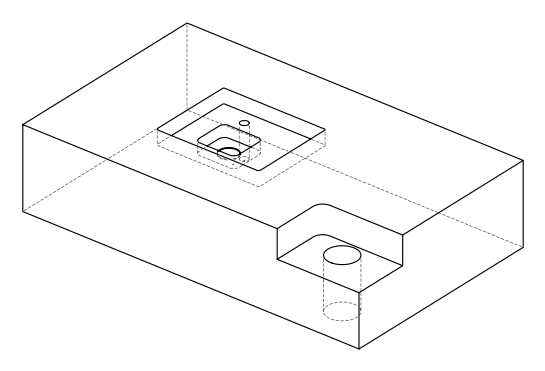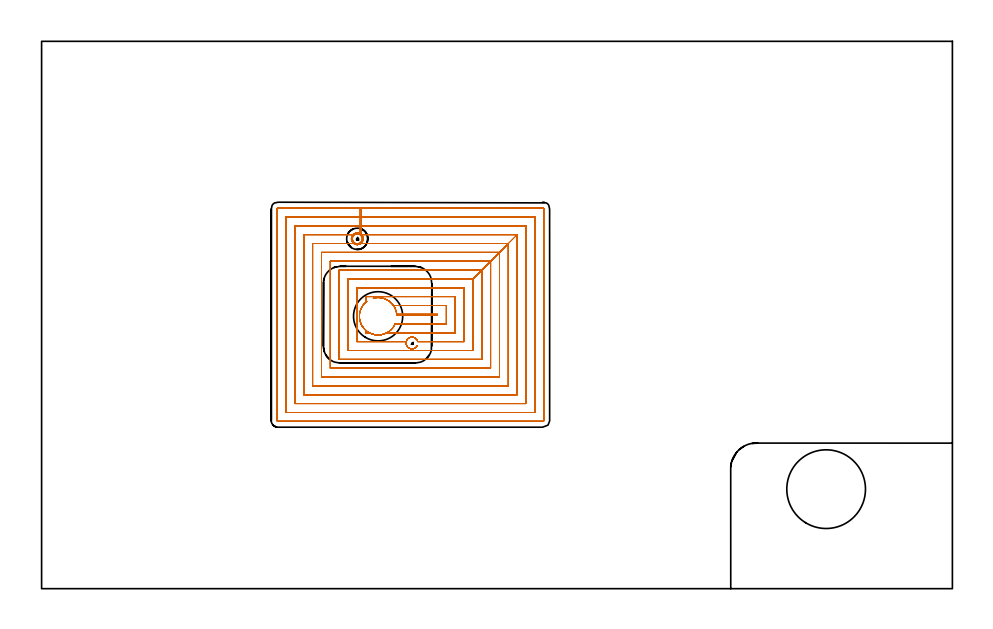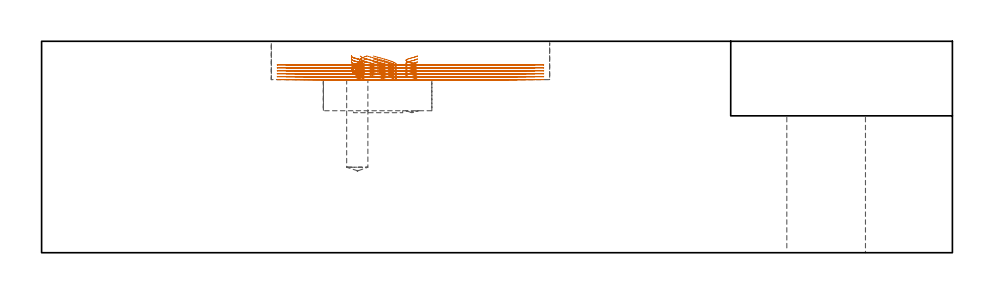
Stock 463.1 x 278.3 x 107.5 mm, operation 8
(PLAN: 9 operations, 7 tool changes, 119.8 min)
(1 SPOT_DRILL | STEP1POCKET | NXT0321_9005460120000 | 0.03 min | 3844 mm3)
(2 SPOT_DRILL_1 | STEP1POCKET_1 | NXT0321_9005460120000 | 0.03 min | 2092 mm3)
(3 INDEXABLE_INSERT_DRILL_THROUGH_HOLE_FROM_SOLID | STEP1HOLE | NXT0302_035 | 0.3 min | 135011 mm3)
(4 DRILL_BLIND_HOLE_INTO_CENTER | STEP1POCKET | NXT0301_023 | 0.02 min | 15 mm3)
(5 DRILL_BLIND_HOLE_INTO_CENTER_1 | STEP1POCKET_1 | NXT0301_079 | 0.2 min | 4186 mm3)
(6 INDEXABLE_INSERT_DRILL_BLIND_HOLE_FROM_SOLID | STEP1POCKET_2 | UGT0302_004 | 0.02 min | 17801 mm3)
(7 MILL_CORNER_NOTCH_RECTANGULAR | CORNER_NOTCH_RECTANGULAR | NXT0201_012 | Follow Part, ap 4, ae 75% | 18.55 min | 267143 mm3)
(8 MILL_RECTANGULAR_POCKET | POCKET_RECTANGULAR_STRAIGHT | UGT0201_014 | Follow Part, ap 1.5, ae 75% | 98.09 min | 301550 mm3)
(9 MILL_RECTANGULAR_POCKET_1 | POCKET_RECTANGULAR_STRAIGHT_1 | NXT0201_012 | Follow Part, ap 4, ae 75% | 2.55 min | 32437 mm3)
(TOOL NXT0321_9005460120000 | NC Spot Drill, 142deg, 12mm, Carbide, Uncoated | D12 PA142 FL30 Z2)
(TOOL NXT0302_035 | Index. Insert Drill 40mm [880-D4000L40-05] | D40 PA176 FL200 Z2)
(TOOL NXT0301_023 | Carbide Drill 5.2mm [860.1-0520-016A1-MM 2214] | D5.2 PA140 FL28 Z2)
(TOOL NXT0301_079 | Carbide Drill 10.8mm [860.1-1080-032A1-MM 2214] | D10.8 PA140 FL55 Z2)
(TOOL UGT0302_004 | Indexable Insert Drill 25mm | D25 PA180 FL50 Z2)
(TOOL NXT0201_012 | ENDMILL 16mm [2P460-1600-NA 1630] | D16 FL38 Z6)
(TOOL UGT0201_014 | End mill 6 mm | D6 FL24 Z4)
(OP 8 MILL_RECTANGULAR_POCKET, part 2 of 2)
G0 X168.652 Y147.679 Z100.
G1 X169.725 Y147.904 Z99.706 F250.
X170.914 Y148.001 Z99.386
X172.106 Y147.949 Z99.067
X173.282 Y147.749 Z98.747
X174.424 Y147.403 Z98.428
X175.513 Y146.918 Z98.108
X176.534 Y146.3 Z97.788
X176.881 Y146.035 Z97.671
X177.644 Y145.386 Z97.403
X178.326 Y144.665 Z97.137
X178.923 Y143.889 Z96.875
X179.17 Y143.529 Z96.758
X179.68 Y142.595 Z96.472
X180.082 Y141.61 Z96.187
X180.373 Y140.586 Z95.902
X180.547 Y139.536 Z95.617
X180.575 Y139.1 Z95.5
X201.3 F500.
Y139.5
X180.541
G0 X165.583 Y130.775 Z100.
G1 X166.249 Y130.324 Z99.784 F250.
X167.277 Y129.797 Z99.475
X168.361 Y129.398 Z99.165
X169.485 Y129.134 Z98.856
X170.633 Y129.007 Z98.546
X171.788 Y129.021 Z98.237
X172.933 Y129.174 Z97.927
X174.051 Y129.465 Z97.618
X175.125 Y129.889 Z97.308
X176.14 Y130.44 Z96.999
X177.081 Y131.11 Z96.69
X177.933 Y131.889 Z96.38
X178.511 Y132.543 Z96.146
X178.813 Y132.938 Z96.013
X179.052 Y133.303 Z95.896
X179.506 Y134.078 Z95.656
X179.641 Y134.335 Z95.578
X179.76 Y134.6 Z95.5
X205.8 F500.
Y144.
X178.837
G0 X162.002 Y135.807 Z100.
G1 X162.246 Y135.045 Z99.786 F250.
X162.722 Y134.008 Z99.48
X163.319 Y133.036 Z99.174
X163.585 Y132.689 Z99.057
X164.221 Y131.953 Z98.796
X164.96 Y131.253 Z98.524
X165.293 Y130.971 Z98.407
X166.251 Y130.323 Z98.097
X167.28 Y129.795 Z97.787
X168.367 Y129.396 Z97.477
X169.493 Y129.132 Z97.167
X170.643 Y129.007 Z96.857
X171.8 Y129.022 Z96.547
X172.946 Y129.177 Z96.237
X174.066 Y129.47 Z95.927
X175.141 Y129.897 Z95.617
X175.527 Y130.1 Z95.5
X210.3 F500.
Y148.5
X164.8
Y145.609
G0 X165.368 Y146.08 Z100.
G1 X165.242 Y145.99 Z99.958 F250.
X164.36 Y145.207 Z99.642
X163.581 Y144.321 Z99.327
X163.33 Y143.965 Z99.21
X162.832 Y143.179 Z98.96
X162.618 Y142.798 Z98.843
X162.167 Y141.75 Z98.537
X161.844 Y140.655 Z98.232
X161.654 Y139.53 Z97.926
X161.599 Y138.39 Z97.62
X161.681 Y137.252 Z97.314
X161.898 Y136.132 Z97.009
X162.246 Y135.045 Z96.703
X162.722 Y134.008 Z96.397
X163.319 Y133.036 Z96.091
X163.585 Y132.689 Z95.974
X164.221 Y131.953 Z95.714
X164.8 Y131.404 Z95.5
Y130.1
X166.67
G0 X191.021 Y123.657 Z100.
G1 X191.005 Y123.613 Z99.988
X190.93 Y123.463 Z99.943
X190.798 Y123.249 Z99.875
X190.419 Y122.784 Z99.714
X189.955 Y122.405 Z99.554
X189.74 Y122.272 Z99.486
X189.592 Y122.197 Z99.442
X189.066 Y122.009 Z99.292
X188.607 Y121.925 Z99.167
X188.148 Y121.913 Z99.044
X187.689 Y121.972 Z98.92
X187.206 Y122.115 Z98.785
X186.828 Y122.292 Z98.673
X186.266 Y122.708 Z98.486
X185.829 Y123.223 Z98.305
X185.57 Y123.683 Z98.164
X185.38 Y124.218 Z98.011
X185.327 Y124.461 Z97.945
X185.308 Y125.108 Z97.771
X185.423 Y125.744 Z97.598
X185.511 Y125.977 Z97.531
X185.781 Y126.525 Z97.368
X185.8 Y126.555 Z97.358
X186.101 Y126.933 Z97.229
X186.277 Y127.108 Z97.162
X186.667 Y127.414 Z97.029
X186.684 Y127.425 Z97.024
X187.231 Y127.692 Z96.861
X187.724 Y127.838 Z96.723
X188.135 Y127.887 Z96.612
X188.661 Y127.874 Z96.471
X188.874 Y127.842 Z96.413
X189.005 Y127.812 Z96.377
X189.528 Y127.626 Z96.229
X189.967 Y127.379 Z96.094
X190.488 Y126.937 Z95.911
X190.907 Y126.375 Z95.723
X191.08 Y126.007 Z95.614
X191.202 Y125.6 Z95.5
X214.8 F500.
Y153.
X160.3
Y125.6
X185.395
G0 X157.621 Y177.095 Z100.
G1 X157.593 Y177.172 Z99.978 F250.
X157.573 Y177.251 Z99.956
X157.53 Y177.517 Z99.884
X157.512 Y178.023 Z99.748
X157.57 Y178.509 Z99.617
X157.694 Y178.934 Z99.498
X157.954 Y179.479 Z99.337
X158.085 Y179.689 Z99.27
X158.365 Y180.015 Z99.155
X158.689 Y180.298 Z99.04
X158.897 Y180.431 Z98.974
X159.456 Y180.704 Z98.807
X159.814 Y180.818 Z98.706
X160.347 Y180.887 Z98.562
X160.818 Y180.875 Z98.436
X161.235 Y180.801 Z98.322
X161.722 Y180.628 Z98.184
X162.207 Y180.354 Z98.035
X162.702 Y179.928 Z97.86
X163.113 Y179.359 Z97.672
X163.297 Y178.961 Z97.554
X163.433 Y178.483 Z97.421
X163.488 Y178.023 Z97.297
X163.472 Y177.563 Z97.174
X163.382 Y177.104 Z97.048
X163.184 Y176.568 Z96.895
X163.139 Y176.479 Z96.868
X162.961 Y176.195 Z96.779
X162.611 Y175.772 Z96.632
X162.591 Y175.752 Z96.624
X162.18 Y175.423 Z96.483
X161.84 Y175.218 Z96.376
X161.809 Y175.203 Z96.367
X161.265 Y175.009 Z96.213
X160.806 Y174.925 Z96.088
X160.347 Y174.913 Z95.965
X159.888 Y174.973 Z95.841
X159.387 Y175.121 Z95.7
X159.082 Y175.259 Z95.611
X159.043 Y175.281 Z95.599
X158.747 Y175.5 Z95.5
X137.8 F500.
Y103.1
X237.3
Y175.5
X219.3 Y157.5
X155.8
Y121.1
X219.3
Y157.5
X223.8 Y162.
X151.3
Y116.6
X223.8
Y162.
X228.3 Y166.5
X146.8
Y112.1
X228.3
Y166.5
X232.8 Y171.
X142.3
Y107.6
X232.8
Y171.
X237.3 Y175.5
X162.277
G0 X157.537 Y178.234 Z100.
G1 X157.512 Y178.023 Z99.943 F250.
X157.53 Y177.517 Z99.807
X157.573 Y177.251 Z99.735
X157.593 Y177.172 Z99.713
X157.79 Y176.637 Z99.561
X158.034 Y176.211 Z99.429
X158.489 Y175.69 Z99.244
X159.043 Y175.281 Z99.059
X159.082 Y175.259 Z99.047
X159.387 Y175.121 Z98.958
X159.888 Y174.973 Z98.817
X160.347 Y174.913 Z98.693
X160.806 Y174.925 Z98.57
X161.265 Y175.009 Z98.445
X161.809 Y175.203 Z98.291
X161.84 Y175.218 Z98.282
X162.18 Y175.423 Z98.175
X162.591 Y175.752 Z98.034
X162.611 Y175.772 Z98.026
X162.961 Y176.195 Z97.879
X163.139 Y176.479 Z97.789
X163.184 Y176.568 Z97.763
X163.382 Y177.104 Z97.61
X163.472 Y177.563 Z97.484
X163.488 Y178.023 Z97.361
X163.433 Y178.483 Z97.237
X163.297 Y178.961 Z97.104
X163.113 Y179.359 Z96.986
X162.702 Y179.928 Z96.798
X162.207 Y180.354 Z96.623
X161.722 Y180.628 Z96.474
X161.235 Y180.801 Z96.335
X160.818 Y180.875 Z96.222
X160.347 Y180.887 Z96.096
X159.814 Y180.818 Z95.952
X159.456 Y180.704 Z95.851
X158.897 Y180.431 Z95.684
X158.689 Y180.298 Z95.618
X158.538 Y180.176 Z95.566
X158.365 Y180. Z95.5
X133.3 F500.
Y98.6
X241.8
Y180.
X162.618
Y184.5
X128.8
Y94.1
X246.3
Y184.5
X162.618
Y189.
X124.3
Y89.6
X250.8
Y189.
X162.618
Y193.5
X120.
G3 X119.8 Y193.3 R0.2
G1 Y85.3
G3 X120. Y85.1 R0.2
G1 X255.1
G3 X255.3 Y85.3 R0.2
G1 Y193.3
G3 X255.1 Y193.5 R0.2
G1 X162.618
X161.618
G0 X168.652 Y147.679 Z98.5
G1 X169.727 Y147.904 Z98.206 F250.
X170.916 Y148.001 Z97.886
X172.107 Y147.949 Z97.567
X173.283 Y147.749 Z97.247
X174.424 Y147.403 Z96.927
X175.514 Y146.918 Z96.608
X176.534 Y146.3 Z96.288
X176.881 Y146.035 Z96.171
X177.644 Y145.386 Z95.903
X178.326 Y144.665 Z95.637
X178.923 Y143.889 Z95.375
X179.17 Y143.529 Z95.258
X179.68 Y142.595 Z94.972
X180.082 Y141.61 Z94.687
X180.373 Y140.586 Z94.402
X180.547 Y139.536 Z94.117
X180.575 Y139.1 Z94.
X201.3 F500.
Y139.5
X180.541
G0 X165.582 Y130.777 Z98.5
G1 X166.297 Y130.296 Z98.269 F250.
X167.378 Y129.753 Z97.945
X168.52 Y129.352 Z97.621
X169.704 Y129.099 Z97.296
X170.91 Y128.998 Z96.972
X172.119 Y129.051 Z96.648
X173.311 Y129.257 Z96.323
X174.468 Y129.612 Z95.999
X175.571 Y130.112 Z95.675
X176.601 Y130.747 Z95.351
X177.542 Y131.508 Z95.026
X178.379 Y132.382 Z94.702
X178.859 Y133.008 Z94.491
X179.052 Y133.303 Z94.396
X179.506 Y134.078 Z94.156
X179.641 Y134.335 Z94.078
X179.76 Y134.6 Z94.
X205.8 F500.
Y144.
X178.837
G0 X162.002 Y135.807 Z98.5
G1 X162.246 Y135.045 Z98.286 F250.
X162.722 Y134.008 Z97.98
X163.319 Y133.036 Z97.674
X163.585 Y132.689 Z97.557
X164.222 Y131.952 Z97.296
X164.96 Y131.253 Z97.024
X165.293 Y130.971 Z96.907
X166.251 Y130.323 Z96.597
X167.28 Y129.795 Z96.287
X168.366 Y129.396 Z95.977
X169.493 Y129.132 Z95.667
X170.643 Y129.007 Z95.357
X171.8 Y129.022 Z95.047
X172.946 Y129.177 Z94.737
X174.066 Y129.47 Z94.427
X175.141 Y129.897 Z94.117
X175.527 Y130.1 Z94.
X210.3 F500.
Y148.5
X164.8
Y145.609
G0 X165.368 Y146.08 Z98.5
G1 X165.242 Y145.99 Z98.458 F250.
X164.36 Y145.207 Z98.142
X163.581 Y144.321 Z97.827
X163.33 Y143.965 Z97.71
X162.832 Y143.179 Z97.46
X162.618 Y142.798 Z97.343
X162.167 Y141.75 Z97.037
X161.844 Y140.655 Z96.732
X161.654 Y139.53 Z96.426
X161.599 Y138.39 Z96.12
X161.681 Y137.252 Z95.814
X161.898 Y136.132 Z95.509
X162.246 Y135.045 Z95.203
X162.722 Y134.008 Z94.897
X163.319 Y133.036 Z94.591
X163.585 Y132.689 Z94.474
X164.222 Y131.952 Z94.213
X164.8 Y131.404 Z94.
Y130.1
X166.67
G0 X191.021 Y123.657 Z98.5
G1 X191.005 Y123.613 Z98.488
X190.93 Y123.463 Z98.443
X190.798 Y123.249 Z98.375
X190.419 Y122.784 Z98.215
X189.955 Y122.405 Z98.054
X189.74 Y122.272 Z97.986
X189.592 Y122.197 Z97.942
X189.066 Y122.009 Z97.792
X188.607 Y121.925 Z97.667
X188.148 Y121.913 Z97.544
X187.689 Y121.972 Z97.42
X187.206 Y122.115 Z97.285
X186.828 Y122.292 Z97.173
X186.266 Y122.708 Z96.986
X185.829 Y123.223 Z96.805
X185.57 Y123.683 Z96.664
X185.38 Y124.218 Z96.511
X185.327 Y124.461 Z96.445
X185.308 Y125.108 Z96.271
X185.423 Y125.744 Z96.098
X185.511 Y125.977 Z96.031
X185.781 Y126.525 Z95.868
X185.8 Y126.555 Z95.858
X186.101 Y126.933 Z95.729
X186.277 Y127.108 Z95.662
X186.667 Y127.414 Z95.529
X186.684 Y127.425 Z95.524
X187.231 Y127.692 Z95.361
X187.724 Y127.838 Z95.223
X188.135 Y127.887 Z95.112
X188.661 Y127.874 Z94.971
X188.874 Y127.842 Z94.913
X189.005 Y127.812 Z94.877
X189.528 Y127.626 Z94.729
X189.967 Y127.379 Z94.594
X190.488 Y126.937 Z94.411
X190.907 Y126.375 Z94.223
X191.08 Y126.007 Z94.114
X191.202 Y125.6 Z94.
X214.8 F500.
Y153.
X160.3
Y125.6
X185.395
G0 X157.621 Y177.095 Z98.5
G1 X157.593 Y177.172 Z98.478 F250.
X157.573 Y177.251 Z98.456
X157.53 Y177.517 Z98.384
X157.512 Y178.023 Z98.248
X157.57 Y178.509 Z98.117
X157.694 Y178.934 Z97.998
X157.954 Y179.479 Z97.837
X158.085 Y179.689 Z97.77
X158.365 Y180.015 Z97.655
X158.689 Y180.298 Z97.54
X158.897 Y180.431 Z97.474
X159.456 Y180.704 Z97.307
X159.814 Y180.818 Z97.206
X160.347 Y180.887 Z97.062
X160.818 Y180.875 Z96.936
X161.235 Y180.801 Z96.822
X161.722 Y180.628 Z96.684
X162.207 Y180.354 Z96.535
X162.702 Y179.928 Z96.36
X163.113 Y179.359 Z96.172
X163.297 Y178.961 Z96.054
X163.433 Y178.483 Z95.921
X163.488 Y178.023 Z95.797
X163.472 Y177.563 Z95.674
X163.382 Y177.104 Z95.548
X163.184 Y176.568 Z95.395
X163.139 Y176.479 Z95.368
X162.961 Y176.195 Z95.279
X162.611 Y175.772 Z95.132
X162.591 Y175.752 Z95.124
X162.18 Y175.423 Z94.983
X161.84 Y175.218 Z94.876
X161.809 Y175.203 Z94.867
X161.265 Y175.009 Z94.713
X160.806 Y174.925 Z94.588
X160.347 Y174.913 Z94.465
X159.888 Y174.973 Z94.341
X159.387 Y175.121 Z94.2
X159.082 Y175.259 Z94.111
X159.043 Y175.281 Z94.099
X158.747 Y175.5 Z94.
X137.8 F500.
Y103.1
X237.3
Y175.5
X219.3 Y157.5
X155.8
Y121.1
X219.3
Y157.5
X223.8 Y162.
X151.3
Y116.6
X223.8
Y162.
X228.3 Y166.5
X146.8
Y112.1
X228.3
Y166.5
X232.8 Y171.
X142.3
Y107.6
X232.8
Y171.
X237.3 Y175.5
X162.277
G0 X157.537 Y178.234 Z98.5
G1 X157.512 Y178.023 Z98.443 F250.
X157.53 Y177.517 Z98.307
X157.573 Y177.251 Z98.235
X157.593 Y177.172 Z98.213
X157.79 Y176.637 Z98.061
X158.034 Y176.211 Z97.929
X158.489 Y175.69 Z97.744
X159.043 Y175.281 Z97.559
X159.082 Y175.259 Z97.547
X159.387 Y175.121 Z97.458
X159.888 Y174.973 Z97.317
X160.347 Y174.913 Z97.193
X160.806 Y174.925 Z97.07
X161.265 Y175.009 Z96.945
X161.809 Y175.203 Z96.791
X161.84 Y175.218 Z96.782
X162.18 Y175.423 Z96.675
X162.591 Y175.752 Z96.534
X162.611 Y175.772 Z96.526
X162.961 Y176.195 Z96.379
X163.139 Y176.479 Z96.289
X163.184 Y176.568 Z96.263
X163.382 Y177.104 Z96.11
X163.472 Y177.563 Z95.984
X163.488 Y178.023 Z95.861
X163.433 Y178.483 Z95.737
X163.297 Y178.961 Z95.604
X163.113 Y179.359 Z95.486
X162.702 Y179.928 Z95.298
X162.207 Y180.354 Z95.123
X161.722 Y180.628 Z94.974
X161.235 Y180.801 Z94.835
X160.818 Y180.875 Z94.722
X160.347 Y180.887 Z94.596
X159.814 Y180.818 Z94.452
X159.456 Y180.704 Z94.351
X158.897 Y180.431 Z94.184
X158.689 Y180.298 Z94.118
X158.538 Y180.176 Z94.066
X158.365 Y180. Z94.
X133.3 F500.
Y98.6
X241.8
Y180.
X162.618
Y184.5
X128.8
Y94.1
X246.3
Y184.5
X162.618
Y189.
X124.3
Y89.6
X250.8
Y189.
X162.618
Y193.5
X120.
G3 X119.8 Y193.3 R0.2
G1 Y85.3
G3 X120. Y85.1 R0.2
G1 X255.1
G3 X255.3 Y85.3 R0.2
G1 Y193.3
G3 X255.1 Y193.5 R0.2
G1 X162.618
X161.618
G0 X168.652 Y147.678 Z97.
G1 X169.721 Y147.903 Z96.707 F250.
X170.91 Y148.001 Z96.388
X172.103 Y147.95 Z96.068
X173.279 Y147.75 Z95.748
X174.421 Y147.404 Z95.428
X175.511 Y146.919 Z95.109
X176.532 Y146.302 Z94.789
X176.879 Y146.037 Z94.672
X177.644 Y145.386 Z94.403
X178.326 Y144.665 Z94.137
X178.923 Y143.889 Z93.875
X179.17 Y143.529 Z93.758
X179.68 Y142.595 Z93.473
X180.082 Y141.61 Z93.187
X180.373 Y140.586 Z92.902
X180.547 Y139.536 Z92.617
X180.575 Y139.1 Z92.5
X201.3 F500.
Y139.5
X180.541
G0 X165.582 Y130.777 Z97.
G1 X166.296 Y130.296 Z96.769 F250.
X167.377 Y129.753 Z96.445
X168.518 Y129.352 Z96.121
X169.701 Y129.099 Z95.797
X170.907 Y128.998 Z95.473
X172.115 Y129.05 Z95.149
X173.307 Y129.256 Z94.825
X174.464 Y129.61 Z94.501
X175.566 Y130.109 Z94.176
X176.596 Y130.743 Z93.852
X177.537 Y131.503 Z93.528
X178.374 Y132.376 Z93.204
X178.857 Y133.005 Z92.992
X179.052 Y133.303 Z92.896
X179.506 Y134.078 Z92.656
X179.641 Y134.335 Z92.578
X179.76 Y134.6 Z92.5
X205.8 F500.
Y144.
X178.837
G0 X162.002 Y135.807 Z97.
G1 X162.246 Y135.045 Z96.786 F250.
X162.722 Y134.008 Z96.48
X163.319 Y133.036 Z96.174
X163.585 Y132.689 Z96.057
X164.223 Y131.951 Z95.796
X164.959 Y131.253 Z95.524
X165.293 Y130.971 Z95.407
X166.251 Y130.323 Z95.097
X167.28 Y129.795 Z94.787
X168.366 Y129.396 Z94.477
X169.493 Y129.132 Z94.167
X170.643 Y129.007 Z93.857
X171.8 Y129.022 Z93.547
X172.946 Y129.177 Z93.237
X174.066 Y129.47 Z92.927
X175.141 Y129.897 Z92.617
X175.527 Y130.1 Z92.5
X210.3 F500.
Y148.5
X164.8
Y145.609
G0 X165.368 Y146.08 Z97.
G1 X165.242 Y145.99 Z96.958 F250.
X164.36 Y145.207 Z96.642
X163.581 Y144.321 Z96.327
X163.33 Y143.965 Z96.21
X162.832 Y143.179 Z95.96
X162.618 Y142.798 Z95.843
X162.167 Y141.75 Z95.537
X161.844 Y140.655 Z95.232
X161.654 Y139.53 Z94.926
X161.599 Y138.39 Z94.62
X161.681 Y137.252 Z94.314
X161.898 Y136.132 Z94.009
X162.246 Y135.045 Z93.703
X162.722 Y134.008 Z93.397
X163.319 Y133.036 Z93.091
X163.585 Y132.689 Z92.974
X164.223 Y131.951 Z92.713
X164.8 Y131.404 Z92.5
Y130.1
X166.67
G0 X191.021 Y123.656 Z97.
G1 X191.005 Y123.613 Z96.988
X190.93 Y123.463 Z96.943
X190.798 Y123.249 Z96.875
X190.419 Y122.784 Z96.715
X189.955 Y122.405 Z96.554
X189.74 Y122.272 Z96.486
X189.592 Y122.197 Z96.442
X189.066 Y122.009 Z96.292
X188.607 Y121.925 Z96.167
X188.148 Y121.913 Z96.044
X187.689 Y121.972 Z95.92
X187.206 Y122.115 Z95.785
X186.828 Y122.292 Z95.673
X186.265 Y122.708 Z95.486
X185.829 Y123.222 Z95.305
X185.571 Y123.682 Z95.164
X185.38 Y124.218 Z95.011
X185.327 Y124.461 Z94.945
X185.308 Y125.108 Z94.771
X185.423 Y125.744 Z94.598
X185.511 Y125.977 Z94.531
X185.781 Y126.525 Z94.368
X185.8 Y126.555 Z94.358
X186.101 Y126.933 Z94.229
X186.277 Y127.108 Z94.162
X186.667 Y127.414 Z94.029
X186.684 Y127.425 Z94.024
X187.231 Y127.692 Z93.861
X187.724 Y127.838 Z93.723
X188.135 Y127.887 Z93.612
X188.661 Y127.874 Z93.471
X188.874 Y127.842 Z93.413
X189.005 Y127.812 Z93.377
X189.527 Y127.626 Z93.229
X189.969 Y127.378 Z93.093
X190.488 Y126.937 Z92.911
X190.907 Y126.375 Z92.723
X191.08 Y126.007 Z92.614
X191.202 Y125.6 Z92.5
X214.8 F500.
Y153.
X160.3
Y125.6
X185.395
G0 X157.621 Y177.095 Z97.
G1 X157.593 Y177.172 Z96.978 F250.
X157.573 Y177.251 Z96.956
X157.53 Y177.517 Z96.884
X157.512 Y178.023 Z96.748
X157.57 Y178.509 Z96.617
X157.694 Y178.934 Z96.498
X157.954 Y179.479 Z96.337
X158.085 Y179.689 Z96.27
X158.365 Y180.015 Z96.155
X158.689 Y180.298 Z96.04
X158.897 Y180.431 Z95.974
X159.456 Y180.704 Z95.807
X159.814 Y180.818 Z95.706
X160.347 Y180.887 Z95.562
X160.818 Y180.875 Z95.436
X161.235 Y180.801 Z95.323
X161.722 Y180.628 Z95.184
X162.207 Y180.354 Z95.035
X162.702 Y179.928 Z94.86
X163.113 Y179.359 Z94.672
X163.297 Y178.961 Z94.554
X163.433 Y178.483 Z94.421
X163.488 Y178.023 Z94.297
X163.472 Y177.563 Z94.174
X163.382 Y177.104 Z94.048
X163.184 Y176.568 Z93.895
X163.139 Y176.479 Z93.868
X162.961 Y176.195 Z93.779
X162.611 Y175.772 Z93.632
X162.591 Y175.752 Z93.624
X162.18 Y175.423 Z93.483
X161.84 Y175.218 Z93.376
X161.809 Y175.203 Z93.367
X161.265 Y175.009 Z93.213
X160.806 Y174.925 Z93.088
X160.347 Y174.913 Z92.965
X159.888 Y174.973 Z92.841
X159.387 Y175.121 Z92.7
X159.082 Y175.259 Z92.611
X159.043 Y175.281 Z92.599
X158.747 Y175.5 Z92.5
X137.8 F500.
Y103.1
X237.3
Y175.5
X219.3 Y157.5
X155.8
Y121.1
X219.3
Y157.5
X223.8 Y162.
X151.3
Y116.6
X223.8
Y162.
X228.3 Y166.5
X146.8
Y112.1
X228.3
Y166.5
X232.8 Y171.
X142.3
Y107.6
X232.8
Y171.
X237.3 Y175.5
X162.277
G0 X157.537 Y178.234 Z97.
G1 X157.512 Y178.023 Z96.943 F250.
X157.53 Y177.517 Z96.807
X157.573 Y177.251 Z96.735
X157.593 Y177.172 Z96.713
X157.79 Y176.637 Z96.561
X158.034 Y176.211 Z96.429
X158.489 Y175.69 Z96.244
X159.043 Y175.281 Z96.059
X159.082 Y175.259 Z96.047
X159.387 Y175.121 Z95.958
X159.888 Y174.973 Z95.817
X160.347 Y174.913 Z95.693
X160.806 Y174.925 Z95.57
X161.265 Y175.009 Z95.445
X161.809 Y175.203 Z95.291
X161.84 Y175.218 Z95.282
X162.18 Y175.423 Z95.175
X162.591 Y175.752 Z95.034
X162.611 Y175.772 Z95.026
X162.961 Y176.195 Z94.879
X163.139 Y176.479 Z94.789
X163.184 Y176.568 Z94.763
X163.382 Y177.104 Z94.61
X163.472 Y177.563 Z94.484
X163.488 Y178.023 Z94.361
X163.433 Y178.483 Z94.237
X163.297 Y178.961 Z94.104
X163.113 Y179.359 Z93.986
X162.702 Y179.928 Z93.798
X162.207 Y180.354 Z93.623
X161.722 Y180.628 Z93.474
X161.235 Y180.801 Z93.335
X160.818 Y180.875 Z93.222
X160.347 Y180.887 Z93.096
X159.814 Y180.818 Z92.952
X159.456 Y180.704 Z92.851
X158.897 Y180.431 Z92.684
X158.689 Y180.298 Z92.618
X158.538 Y180.176 Z92.566
X158.365 Y180. Z92.5
X133.3 F500.
Y98.6
X241.8
Y180.
X162.618
Y184.5
X128.8
Y94.1
X246.3
Y184.5
X162.618
Y189.
X124.3
Y89.6
X250.8
Y189.
X162.618
Y193.5
X120.
G3 X119.8 Y193.3 R0.2
G1 Y85.3
G3 X120. Y85.1 R0.2
G1 X255.1
G3 X255.3 Y85.3 R0.2
G1 Y193.3
G3 X255.1 Y193.5 R0.2
G1 X162.618
X161.618
G0 X168.652 Y147.678 Z95.5
G1 X169.716 Y147.902 Z95.209 F250.
X170.905 Y148.001 Z94.889
X172.098 Y147.95 Z94.569
X173.275 Y147.751 Z94.249
X174.418 Y147.406 Z93.929
X175.509 Y146.921 Z93.609
X176.53 Y146.303 Z93.29
X176.877 Y146.038 Z93.173
X177.644 Y145.386 Z92.903
X178.326 Y144.665 Z92.637
X178.923 Y143.889 Z92.375
X179.17 Y143.529 Z92.258
X179.68 Y142.595 Z91.973
X180.082 Y141.61 Z91.687
X180.373 Y140.586 Z91.402
X180.547 Y139.536 Z91.117
X180.575 Y139.1 Z91.
X201.3 F500.
Y139.5
X180.541
G0 X165.582 Y130.777 Z95.5
G1 X166.283 Y130.304 Z95.274 F250.
X167.354 Y129.763 Z94.952
X168.485 Y129.362 Z94.63
X169.658 Y129.106 Z94.309
X170.853 Y128.999 Z93.987
X172.052 Y129.044 Z93.666
X173.236 Y129.239 Z93.344
X174.386 Y129.582 Z93.023
X175.484 Y130.066 Z92.701
X176.512 Y130.685 Z92.38
X177.454 Y131.428 Z92.058
X178.295 Y132.284 Z91.737
X178.565 Y132.627 Z91.62
X178.824 Y132.954 Z91.508
X179.052 Y133.303 Z91.396
X179.506 Y134.078 Z91.156
X179.641 Y134.335 Z91.078
X179.76 Y134.6 Z91.
X205.8 F500.
Y144.
X178.837
G0 X162.002 Y135.807 Z95.5
G1 X162.246 Y135.045 Z95.286 F250.
X162.722 Y134.008 Z94.98
X163.319 Y133.036 Z94.674
X163.585 Y132.689 Z94.557
X164.224 Y131.95 Z94.295
X164.955 Y131.257 Z94.025
X165.288 Y130.975 Z93.908
X166.246 Y130.326 Z93.598
X167.276 Y129.797 Z93.288
X168.363 Y129.398 Z92.978
X169.49 Y129.133 Z92.668
X170.64 Y129.007 Z92.358
X171.798 Y129.022 Z92.047
X172.945 Y129.177 Z91.737
X174.065 Y129.47 Z91.427
X175.141 Y129.897 Z91.117
X175.527 Y130.1 Z91.
X210.3 F500.
Y148.5
X164.8
Y145.609
G0 X165.368 Y146.079 Z95.5
G1 X165.242 Y145.99 Z95.458 F250.
X164.36 Y145.207 Z95.142
X163.581 Y144.321 Z94.827
X163.33 Y143.965 Z94.71
X162.832 Y143.179 Z94.46
X162.618 Y142.798 Z94.343
X162.167 Y141.75 Z94.038
X161.844 Y140.655 Z93.732
X161.654 Y139.53 Z93.426
X161.599 Y138.39 Z93.12
X161.681 Y137.252 Z92.815
X161.898 Y136.132 Z92.509
X162.246 Y135.045 Z92.203
X162.722 Y134.008 Z91.897
X163.319 Y133.036 Z91.592
X163.585 Y132.689 Z91.474
X164.224 Y131.95 Z91.213
X164.8 Y131.404 Z91.
Y130.1
X166.671
G0 X191.021 Y123.656 Z95.5
G1 X191.005 Y123.613 Z95.488
X190.93 Y123.463 Z95.443
X190.798 Y123.249 Z95.375
X190.419 Y122.784 Z95.215
X189.955 Y122.405 Z95.054
X189.74 Y122.272 Z94.986
X189.592 Y122.197 Z94.942
X189.066 Y122.009 Z94.792
X188.607 Y121.925 Z94.667
X188.148 Y121.913 Z94.544
X187.689 Y121.972 Z94.42
X187.206 Y122.115 Z94.285
X186.828 Y122.292 Z94.173
X186.265 Y122.708 Z93.986
X185.829 Y123.222 Z93.805
X185.571 Y123.682 Z93.664
X185.38 Y124.218 Z93.511
X185.327 Y124.461 Z93.445
X185.308 Y125.108 Z93.271
X185.423 Y125.744 Z93.098
X185.511 Y125.977 Z93.031
X185.781 Y126.525 Z92.868
X185.8 Y126.555 Z92.858
X186.101 Y126.933 Z92.729
X186.277 Y127.108 Z92.662
X186.667 Y127.414 Z92.529
X186.684 Y127.425 Z92.524
X187.231 Y127.692 Z92.361
X187.724 Y127.838 Z92.223
X188.135 Y127.887 Z92.112
X188.661 Y127.874 Z91.971
X188.874 Y127.842 Z91.913
X189.005 Y127.812 Z91.877
X189.527 Y127.626 Z91.729
X189.969 Y127.378 Z91.593
X190.488 Y126.937 Z91.411
X190.907 Y126.375 Z91.223
X191.08 Y126.007 Z91.114
X191.202 Y125.6 Z91.
X214.8 F500.
Y153.
X160.3
Y125.6
X185.395
G0 X157.621 Y177.094 Z95.5
G1 X157.593 Y177.172 Z95.478 F250.
X157.573 Y177.251 Z95.456
X157.53 Y177.517 Z95.384
X157.512 Y178.023 Z95.248
X157.57 Y178.509 Z95.117
X157.694 Y178.934 Z94.998
X157.954 Y179.479 Z94.837
X158.085 Y179.689 Z94.77
X158.365 Y180.015 Z94.655
X158.689 Y180.298 Z94.54
X158.897 Y180.431 Z94.474
X159.456 Y180.704 Z94.307
X159.814 Y180.818 Z94.206
X160.347 Y180.887 Z94.062
X160.817 Y180.875 Z93.936
X161.238 Y180.801 Z93.822
X161.721 Y180.628 Z93.684
X162.21 Y180.352 Z93.534
X162.702 Y179.928 Z93.36
X163.113 Y179.359 Z93.172
X163.297 Y178.961 Z93.054
X163.433 Y178.483 Z92.921
X163.488 Y178.023 Z92.797
X163.472 Y177.563 Z92.674
X163.382 Y177.104 Z92.548
X163.184 Y176.568 Z92.395
X163.139 Y176.479 Z92.368
X162.961 Y176.195 Z92.279
X162.611 Y175.772 Z92.132
X162.591 Y175.752 Z92.124
X162.18 Y175.423 Z91.983
X161.84 Y175.218 Z91.876
X161.809 Y175.203 Z91.867
X161.265 Y175.009 Z91.713
X160.806 Y174.925 Z91.588
X160.347 Y174.913 Z91.465
X159.888 Y174.973 Z91.341
X159.387 Y175.121 Z91.2
X159.082 Y175.259 Z91.111
X159.043 Y175.281 Z91.099
X158.747 Y175.5 Z91.
X137.8 F500.
Y103.1
X237.3
Y175.5
X219.3 Y157.5
X155.8
Y121.1
X219.3
Y157.5
X223.8 Y162.
X151.3
Y116.6
X223.8
Y162.
X228.3 Y166.5
X146.8
Y112.1
X228.3
Y166.5
X232.8 Y171.
X142.3
Y107.6
X232.8
Y171.
X237.3 Y175.5
X162.277
G0 X157.537 Y178.234 Z95.5
G1 X157.512 Y178.023 Z95.443 F250.
X157.53 Y177.517 Z95.307
X157.573 Y177.251 Z95.235
X157.593 Y177.172 Z95.213
X157.79 Y176.637 Z95.061
X158.033 Y176.213 Z94.93
X158.49 Y175.69 Z94.743
X159.043 Y175.281 Z94.559
X159.082 Y175.259 Z94.547
X159.387 Y175.121 Z94.458
X159.888 Y174.973 Z94.317
X160.347 Y174.913 Z94.193
X160.806 Y174.925 Z94.07
X161.265 Y175.009 Z93.945
X161.809 Y175.203 Z93.791
X161.84 Y175.218 Z93.782
X162.18 Y175.423 Z93.675
X162.591 Y175.752 Z93.534
X162.611 Y175.772 Z93.526
X162.961 Y176.195 Z93.379
X163.139 Y176.479 Z93.289
X163.184 Y176.568 Z93.263
X163.382 Y177.104 Z93.11
X163.472 Y177.563 Z92.984
X163.488 Y178.023 Z92.861
X163.433 Y178.483 Z92.737
X163.297 Y178.961 Z92.604
X163.113 Y179.359 Z92.486
X162.702 Y179.928 Z92.298
X162.21 Y180.352 Z92.124
X161.721 Y180.628 Z91.974
X161.238 Y180.801 Z91.836
X160.817 Y180.875 Z91.722
X160.347 Y180.887 Z91.596
X159.814 Y180.818 Z91.452
X159.456 Y180.704 Z91.351
X158.897 Y180.431 Z91.184
X158.689 Y180.298 Z91.118
X158.538 Y180.176 Z91.066
X158.365 Y180. Z91.
X133.3 F500.
Y98.6
X241.8
Y180.
X162.618
Y184.5
X128.8
Y94.1
X246.3
Y184.5
X162.618
Y189.
X124.3
Y89.6
X250.8
Y189.
X162.618
Y193.5
X120.
G3 X119.8 Y193.3 R0.2
G1 Y85.3
G3 X120. Y85.1 R0.2
G1 X255.1
G3 X255.3 Y85.3 R0.2
G1 Y193.3
G3 X255.1 Y193.5 R0.2
G1 X162.618
X161.618
G0 X168.651 Y147.681 Z94.
G1 X169.768 Y147.91 Z93.695 F250.
X170.949 Y148.002 Z93.377
X172.132 Y147.946 Z93.06
X173.3 Y147.745 Z92.742
X174.433 Y147.4 Z92.425
X175.515 Y146.917 Z92.107
X176.529 Y146.304 Z91.79
X176.876 Y146.04 Z91.673
X177.644 Y145.386 Z91.403
X178.326 Y144.665 Z91.137
X178.927 Y143.883 Z90.873
X179.143 Y143.568 Z90.77
X179.332 Y143.237 Z90.668
X179.549 Y142.858 Z90.551
X180.016 Y141.794 Z90.24
X180.351 Y140.681 Z89.928
X180.547 Y139.536 Z89.617
X180.575 Y139.1 Z89.5
X201.3 F500.
Y139.5
X180.541
G0 X165.583 Y130.777 Z94.
G1 X166.297 Y130.296 Z93.769 F250.
X167.385 Y129.75 Z93.443
X168.533 Y129.348 Z93.117
X169.724 Y129.096 Z92.791
X170.936 Y128.997 Z92.465
X172.152 Y129.054 Z92.139
X173.35 Y129.266 Z91.813
X174.512 Y129.629 Z91.487
X175.617 Y130.137 Z91.161
X176.649 Y130.782 Z90.835
X176.991 Y131.052 Z90.718
X177.334 Y131.322 Z90.601
X177.841 Y131.795 Z90.415
X178.312 Y132.304 Z90.229
X178.582 Y132.648 Z90.113
X178.829 Y132.963 Z90.005
X179.05 Y133.299 Z89.897
X179.506 Y134.078 Z89.655
X179.562 Y134.185 Z89.623
X179.76 Y134.6 Z89.5
X205.8 F500.
Y144.
X178.837
G0 X162.006 Y135.808 Z94.
G1 X162.208 Y135.146 Z93.815 F250.
X162.696 Y134.059 Z93.495
X163.315 Y133.041 Z93.176
X163.581 Y132.694 Z93.059
X164.225 Y131.949 Z92.795
X164.955 Y131.257 Z92.525
X165.288 Y130.975 Z92.409
X166.246 Y130.326 Z92.098
X167.276 Y129.797 Z91.788
X168.363 Y129.398 Z91.478
X169.49 Y129.133 Z91.168
X170.64 Y129.007 Z90.858
X171.798 Y129.022 Z90.547
X172.945 Y129.177 Z90.237
X174.065 Y129.47 Z89.927
X175.141 Y129.897 Z89.617
X175.527 Y130.1 Z89.5
X210.3 F500.
Y148.5
X164.8
Y145.609
G0 X165.369 Y146.078 Z94.
G1 X164.721 Y145.551 Z93.776 F250.
X164.128 Y144.966 Z93.553
X163.589 Y144.331 Z93.33
X163.338 Y143.975 Z93.213
X162.832 Y143.178 Z92.96
X162.654 Y142.861 Z92.863
X162.5 Y142.531 Z92.765
X162.316 Y142.135 Z92.648
X161.932 Y141.006 Z92.329
X161.692 Y139.839 Z92.009
X161.599 Y138.651 Z91.69
X161.656 Y137.46 Z91.371
X161.859 Y136.286 Z91.051
X162.208 Y135.146 Z90.732
X162.696 Y134.059 Z90.413
X163.315 Y133.041 Z90.093
X163.581 Y132.694 Z89.976
X164.225 Y131.949 Z89.712
X164.8 Y131.404 Z89.5
Y130.1
X166.671
G0 X191.02 Y123.656 Z94.
G1 X191.005 Y123.613 Z93.988
X190.93 Y123.463 Z93.943
X190.798 Y123.249 Z93.875
X190.419 Y122.784 Z93.715
X189.955 Y122.405 Z93.554
X189.74 Y122.272 Z93.486
X189.592 Y122.197 Z93.442
X189.066 Y122.009 Z93.292
X188.607 Y121.925 Z93.167
X188.148 Y121.913 Z93.044
X187.689 Y121.972 Z92.92
X187.207 Y122.115 Z92.785
X186.826 Y122.293 Z92.673
X186.265 Y122.708 Z92.486
X185.829 Y123.222 Z92.305
X185.571 Y123.681 Z92.164
X185.379 Y124.224 Z92.01
X185.343 Y124.392 Z91.964
X185.325 Y124.563 Z91.918
X185.3 Y124.811 Z91.851
X185.326 Y125.282 Z91.724
X185.423 Y125.744 Z91.598
X185.511 Y125.977 Z91.531
X185.781 Y126.525 Z91.368
X185.8 Y126.555 Z91.358
X186.101 Y126.933 Z91.229
X186.275 Y127.107 Z91.163
X186.674 Y127.418 Z91.027
X186.684 Y127.425 Z91.024
X187.231 Y127.692 Z90.861
X187.724 Y127.838 Z90.723
X188.135 Y127.887 Z90.612
X188.658 Y127.874 Z90.472
X188.884 Y127.84 Z90.411
X189.005 Y127.812 Z90.377
X189.527 Y127.626 Z90.229
X189.969 Y127.378 Z90.093
X190.487 Y126.938 Z89.911
X190.909 Y126.372 Z89.722
X191.08 Y126.007 Z89.614
X191.202 Y125.6 Z89.5
X214.8 F500.
Y153.
X160.3
Y125.6
X185.395
G0 X159.178 Y175.585 Z94.
G1 X158.682 Y175.898 Z93.843 F250.
X158.457 Y176.201 Z93.742
X158.34 Y176.359 Z93.689
X158.203 Y176.501 Z93.636
X158.11 Y176.629 Z93.594
X158.095 Y176.658 Z93.585
X157.92 Y177.156 Z93.443
X157.824 Y177.538 Z93.338
X157.806 Y178.026 Z93.207
X157.834 Y178.258 Z93.144
X157.854 Y178.408 Z93.104
X157.954 Y178.72 Z93.016
X158.031 Y178.88 Z92.969
X158.173 Y179.282 Z92.854
X158.254 Y179.414 Z92.813
X158.38 Y179.603 Z92.752
X158.638 Y179.88 Z92.651
X158.933 Y180.116 Z92.549
X159.131 Y180.228 Z92.488
X159.337 Y180.302 Z92.43
X159.511 Y180.364 Z92.38
X159.676 Y180.448 Z92.331
X159.917 Y180.531 Z92.262
X160.146 Y180.561 Z92.2
X160.365 Y180.592 Z92.141
X160.856 Y180.579 Z92.009
X161.185 Y180.497 Z91.919
X161.699 Y180.317 Z91.773
X161.898 Y180.203 Z91.711
X162.139 Y180.051 Z91.635
X162.424 Y179.806 Z91.534
X162.499 Y179.724 Z91.504
X162.509 Y179.709 Z91.5
X162.683 Y179.42 Z91.409
X162.787 Y179.246 Z91.355
X162.913 Y179.088 Z91.301
X162.995 Y178.948 Z91.257
X163.029 Y178.864 Z91.233
X163.096 Y178.475 Z91.127
X163.138 Y178.319 Z91.084
X163.176 Y178.016 Z91.002
X163.166 Y177.75 Z90.931
X163.083 Y177.129 Z90.763
X163.013 Y176.897 Z90.698
X162.859 Y176.569 Z90.601
X162.666 Y176.263 Z90.504
X162.509 Y176.079 Z90.439
X162.288 Y175.862 Z90.356
X162.084 Y175.704 Z90.287
X161.899 Y175.594 Z90.229
X161.76 Y175.509 Z90.186
X161.434 Y175.392 Z90.093
X161.162 Y175.284 Z90.014
X160.857 Y175.239 Z89.932
X160.525 Y175.23 Z89.843
X159.901 Y175.273 Z89.675
X159.429 Y175.42 Z89.542
X159.292 Y175.5 Z89.5
X137.8 F500.
Y103.1
X237.3
Y175.5
X219.3 Y157.5
X155.8
Y121.1
X219.3
Y157.5
X223.8 Y162.
X151.3
Y116.6
X223.8
Y162.
X228.3 Y166.5
X146.8
Y112.1
X228.3
Y166.5
X232.8 Y171.
X142.3
Y107.6
X232.8
Y171.
X237.3 Y175.5
X161.735
G0 X158.681 Y179.911 Z94.
G1 X158.615 Y179.858 Z93.977 F250.
X158.38 Y179.603 Z93.884
X158.149 Y179.228 Z93.766
X158.088 Y179.047 Z93.715
X158.031 Y178.88 Z93.668
X157.954 Y178.72 Z93.62
X157.854 Y178.408 Z93.532
X157.834 Y178.258 Z93.492
X157.806 Y178.026 Z93.429
X157.824 Y177.538 Z93.298
X157.92 Y177.156 Z93.193
X158.095 Y176.658 Z93.051
X158.11 Y176.629 Z93.043
X158.203 Y176.501 Z93.
X158.34 Y176.359 Z92.947
X158.457 Y176.201 Z92.895
X158.682 Y175.898 Z92.794
X159.111 Y175.638 Z92.659
X159.267 Y175.515 Z92.606
X159.429 Y175.42 Z92.556
X159.901 Y175.273 Z92.423
X160.525 Y175.23 Z92.255
X160.857 Y175.239 Z92.166
X161.162 Y175.284 Z92.084
X161.434 Y175.392 Z92.005
X161.76 Y175.509 Z91.912
X161.899 Y175.594 Z91.869
X162.084 Y175.704 Z91.811
X162.288 Y175.862 Z91.742
X162.509 Y176.079 Z91.659
X162.666 Y176.263 Z91.594
X162.859 Y176.569 Z91.497
X163.013 Y176.897 Z91.4
X163.083 Y177.129 Z91.335
X163.166 Y177.75 Z91.167
X163.176 Y178.016 Z91.096
X163.138 Y178.319 Z91.014
X163.096 Y178.475 Z90.971
X163.072 Y178.635 Z90.927
X163.05 Y178.782 Z90.888
X163.029 Y178.864 Z90.865
X162.995 Y178.948 Z90.841
X162.913 Y179.088 Z90.797
X162.787 Y179.246 Z90.743
X162.499 Y179.724 Z90.593
X162.424 Y179.806 Z90.564
X162.139 Y180.051 Z90.463
X161.898 Y180.203 Z90.387
X161.699 Y180.317 Z90.325
X161.185 Y180.497 Z90.179
X160.856 Y180.579 Z90.088
X160.365 Y180.592 Z89.957
X160.146 Y180.561 Z89.897
X159.917 Y180.531 Z89.836
X159.676 Y180.448 Z89.767
X159.511 Y180.364 Z89.718
X159.337 Y180.302 Z89.668
X159.131 Y180.228 Z89.61
X158.953 Y180.127 Z89.555
X158.793 Y180. Z89.5
X133.3 F500.
Y98.6
X241.8
Y180.
X162.198
Y184.5
X128.8
Y94.1
X246.3
Y184.5
X162.198
Y189.
X124.3
Y89.6
X250.8
Y189.
X162.198
Y193.5
X120.
G3 X119.8 Y193.3 R0.2
G1 Y85.3
G3 X120. Y85.1 R0.2
G1 X255.1
G3 X255.3 Y85.3 R0.2
G1 Y193.3
G3 X255.1 Y193.5 R0.2
G1 X162.198
X161.198
G0 X168.652 Y147.678 Z92.5
G1 X169.72 Y147.903 Z92.208 F250.
X170.908 Y148.001 Z91.888
X172.099 Y147.95 Z91.569
X173.275 Y147.751 Z91.249
X174.416 Y147.406 Z90.93
X175.505 Y146.922 Z90.61
X176.526 Y146.306 Z90.291
X176.873 Y146.042 Z90.174
X177.648 Y145.382 Z89.901
X178.328 Y144.663 Z89.636
X178.927 Y143.883 Z89.373
X179.143 Y143.568 Z89.27
X179.332 Y143.237 Z89.168
X179.549 Y142.858 Z89.051
X180.016 Y141.794 Z88.74
X180.351 Y140.681 Z88.428
X180.547 Y139.536 Z88.117
X180.575 Y139.1 Z88.
X201.3 F500.
Y139.5
X180.541
G0 X165.582 Y130.776 Z92.5
G1 X166.288 Y130.301 Z92.272 F250.
X167.361 Y129.76 Z91.95
X168.493 Y129.359 Z91.628
X169.667 Y129.104 Z91.306
X170.864 Y128.999 Z90.984
X172.065 Y129.045 Z90.662
X173.25 Y129.242 Z90.34
X174.401 Y129.587 Z90.018
X175.499 Y130.074 Z89.696
X176.528 Y130.696 Z89.375
X177.469 Y131.442 Z89.053
X178.31 Y132.301 Z88.731
X178.579 Y132.644 Z88.614
X178.828 Y132.962 Z88.506
X179.05 Y133.299 Z88.397
X179.506 Y134.078 Z88.155
X179.562 Y134.185 Z88.123
X179.76 Y134.6 Z88.
X205.8 F500.
Y144.
X178.837
G0 X162.005 Y135.808 Z92.5
G1 X162.216 Y135.124 Z92.308 F250.
X162.699 Y134.052 Z91.993
X163.31 Y133.049 Z91.679
X163.581 Y132.694 Z91.559
X164.225 Y131.948 Z91.295
X164.958 Y131.254 Z91.024
X165.291 Y130.972 Z90.907
X166.249 Y130.324 Z90.597
X167.279 Y129.796 Z90.287
X168.365 Y129.397 Z89.977
X169.492 Y129.132 Z89.667
X170.642 Y129.007 Z89.357
X171.799 Y129.022 Z89.047
X172.946 Y129.177 Z88.737
X174.065 Y129.47 Z88.427
X175.141 Y129.897 Z88.117
X175.527 Y130.1 Z88.
X210.3 F500.
Y148.5
X164.8
Y145.609
G0 X165.367 Y146.079 Z92.5
G1 X165.242 Y145.99 Z92.459 F250.
X164.912 Y145.706 Z92.342
X164.581 Y145.422 Z92.225
X164.064 Y144.896 Z92.028
X163.589 Y144.331 Z91.83
X163.338 Y143.975 Z91.713
X162.834 Y143.181 Z91.461
X162.623 Y142.807 Z91.346
X162.447 Y142.416 Z91.231
X162.268 Y142.018 Z91.114
X161.904 Y140.901 Z90.799
X161.68 Y139.747 Z90.485
X161.599 Y138.575 Z90.17
X161.662 Y137.402 Z89.855
X161.869 Y136.246 Z89.54
X162.216 Y135.124 Z89.225
X162.699 Y134.052 Z88.911
X163.31 Y133.049 Z88.596
X163.581 Y132.694 Z88.476
X164.225 Y131.948 Z88.212
X164.8 Y131.404 Z88.
Y130.1
X166.67
G0 X191.02 Y123.656 Z92.5
G1 X191.005 Y123.613 Z92.488
X190.93 Y123.463 Z92.443
X190.798 Y123.249 Z92.375
X190.419 Y122.784 Z92.215
X189.955 Y122.405 Z92.054
X189.74 Y122.272 Z91.986
X189.592 Y122.197 Z91.942
X189.066 Y122.009 Z91.792
X188.607 Y121.925 Z91.667
X188.148 Y121.913 Z91.544
X187.689 Y121.972 Z91.42
X187.207 Y122.115 Z91.285
X186.826 Y122.293 Z91.173
X186.72 Y122.372 Z91.137
X186.265 Y122.708 Z90.986
X185.829 Y123.222 Z90.805
X185.571 Y123.681 Z90.664
X185.379 Y124.224 Z90.51
X185.343 Y124.392 Z90.464
X185.325 Y124.563 Z90.418
X185.3 Y124.811 Z90.351
X185.326 Y125.282 Z90.224
X185.423 Y125.744 Z90.098
X185.511 Y125.977 Z90.031
X185.781 Y126.525 Z89.868
X185.8 Y126.555 Z89.858
X186.101 Y126.933 Z89.729
X186.275 Y127.107 Z89.663
X186.674 Y127.418 Z89.527
X186.684 Y127.425 Z89.524
X187.231 Y127.692 Z89.361
X187.728 Y127.838 Z89.222
X188.135 Y127.887 Z89.112
X188.658 Y127.874 Z88.972
X189.042 Y127.799 Z88.867
X189.527 Y127.626 Z88.729
X189.968 Y127.379 Z88.594
X190.487 Y126.938 Z88.411
X190.909 Y126.372 Z88.222
X191.08 Y126.007 Z88.114
X191.202 Y125.6 Z88.
X214.8 F500.
Y153.
X160.3
Y125.6
X185.395
G0 X161.114 Y180.203 Z92.5
G1 X160.771 Y180.273 Z92.406 F250.
X160.365 Y180.285 Z92.297
X159.959 Y180.226 Z92.188
X159.51 Y180.077 Z92.061
X159.112 Y179.847 Z91.937
X158.848 Y179.635 Z91.847
X158.741 Y179.526 Z91.806
X158.542 Y179.272 Z91.72
X158.306 Y178.847 Z91.589
X158.168 Y178.416 Z91.468
X158.114 Y178.009 Z91.358
X158.13 Y177.602 Z91.249
X158.23 Y177.142 Z91.123
X158.318 Y176.908 Z91.056
X158.339 Y176.864 Z91.043
X158.692 Y176.34 Z90.873
X159.135 Y175.944 Z90.714
X159.556 Y175.708 Z90.585
X160.04 Y175.547 Z90.448
X160.056 Y175.544 Z90.444
X160.319 Y175.514 Z90.373
X160.86 Y175.529 Z90.228
X161.137 Y175.594 Z90.151
X161.621 Y175.789 Z90.012
X161.936 Y175.981 Z89.913
X162.389 Y176.427 Z89.742
X162.597 Y176.755 Z89.638
X162.813 Y177.272 Z89.488
X162.824 Y177.313 Z89.477
X162.868 Y177.551 Z89.412
X162.886 Y178.009 Z89.289
X162.828 Y178.441 Z89.172
X162.707 Y178.811 Z89.068
X162.444 Y179.294 Z88.921
X162.075 Y179.704 Z88.773
X161.528 Y180.061 Z88.598
X161.204 Y180.184 Z88.505
X160.771 Y180.273 Z88.387
X160.365 Y180.285 Z88.278
X159.959 Y180.226 Z88.168
X159.51 Y180.077 Z88.041
X159.377 Y180. Z88.
X133.3 F500.
Y98.6
X241.8
Y180.
X219.3 Y157.5
X155.8
Y121.1
X219.3
Y157.5
X223.8 Y162.
X151.3
Y116.6
X223.8
Y162.
X228.3 Y166.5
X146.8
Y112.1
X228.3
Y166.5
X232.8 Y171.
X142.3
Y107.6
X232.8
Y171.
X237.3 Y175.5
X137.8
Y103.1
X237.3
Y175.5
X241.8 Y180.
X161.621
Y184.5
X128.8
Y94.1
X246.3
Y184.5
X161.621
Y189.
X124.3
Y89.6
X250.8
Y189.
X161.621
Y193.5
X120.
G3 X119.8 Y193.3 R0.2
G1 Y85.3
G3 X120. Y85.1 R0.2
G1 X255.1
G3 X255.3 Y85.3 R0.2
G1 Y193.3
G3 X255.1 Y193.5 R0.2
G1 X161.621
X160.621
G0 Z117.5
M5
M2
